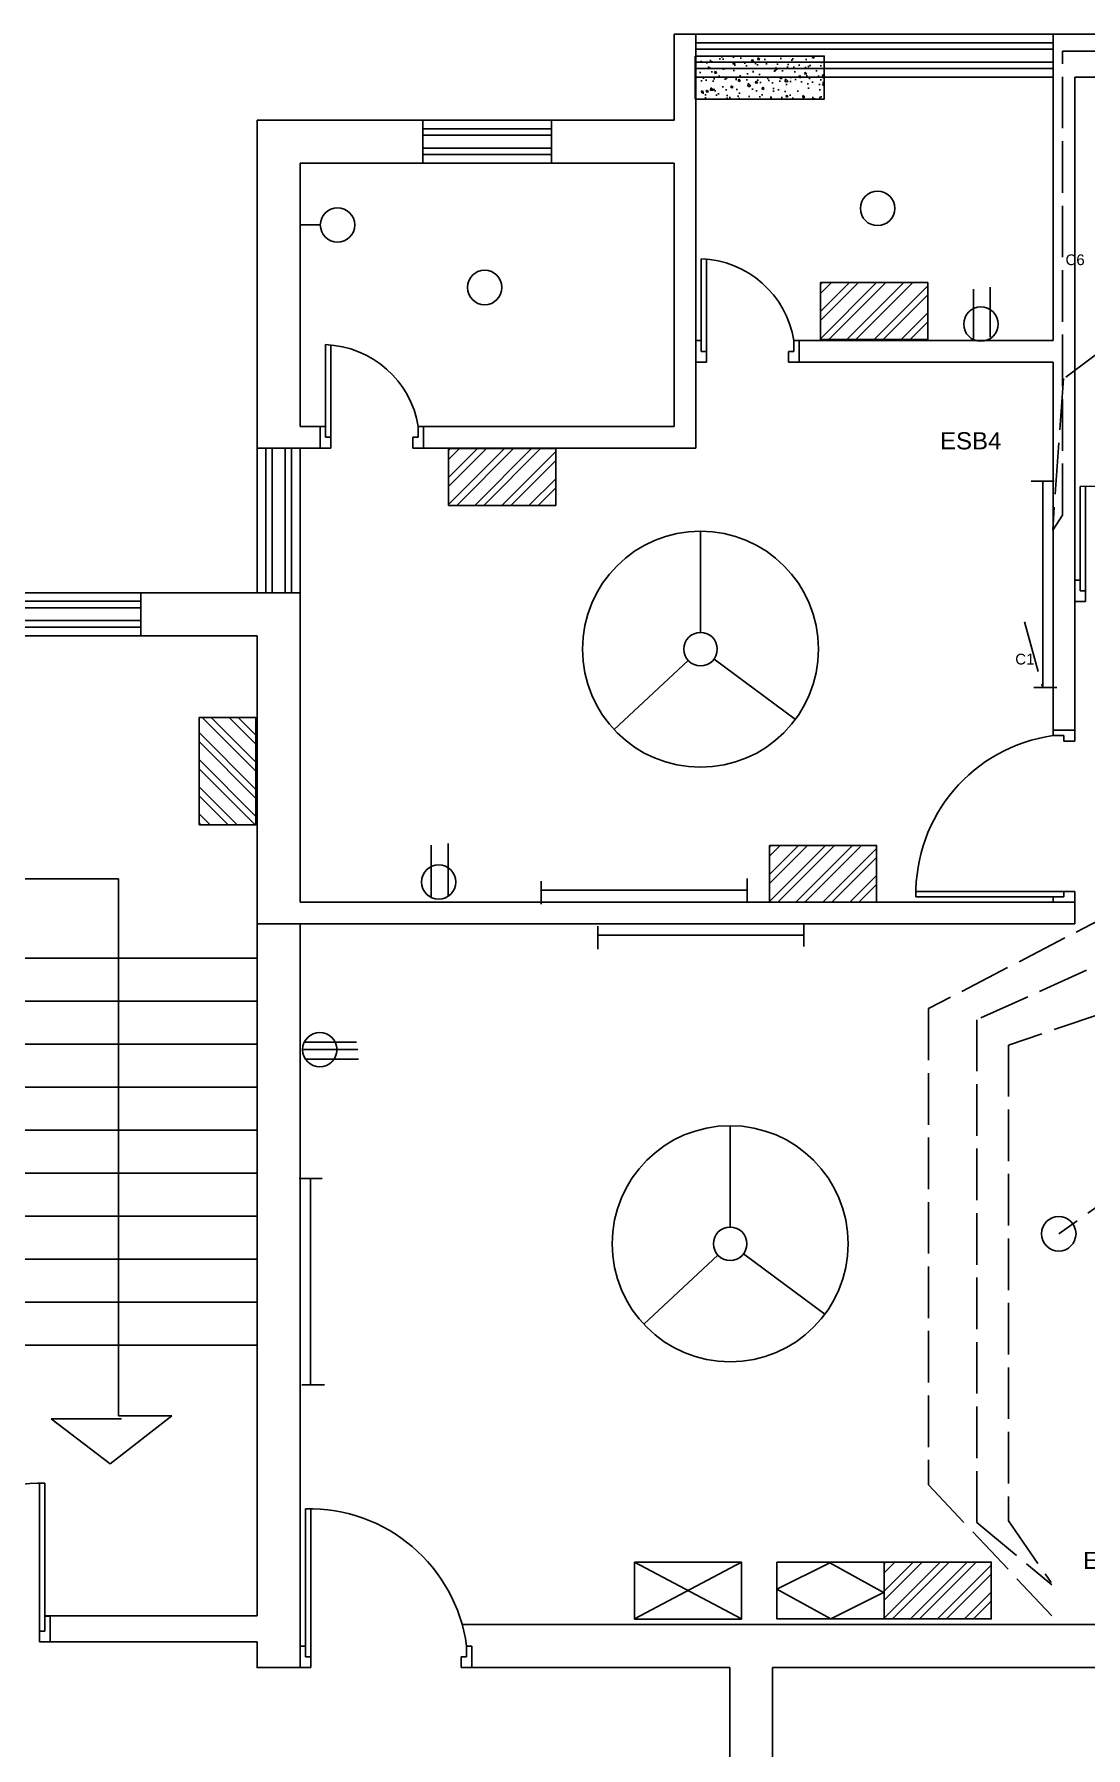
# Model space of a CAD drawing. Header units: millimetres. Extents: x 10978 to 12723, y 1038 to 2531.
# Drawn here: x 12123.6 to 12368.4, y 1573.7 to 1972.3 of the extents above; entities that cross this region are included whole.
import ezdxf

# ---------------------------------------------------------------- set-up
doc = ezdxf.new("R2010")
doc.units = ezdxf.units.MM
doc.linetypes.add('ACAD_ISO02W100', pattern=[15, 12, -3])
for name, color, linetype in [('doors', 6, 'Continuous'), ('emconduit', 1, 'ACAD_ISO02W100'), ('fittinglablem', 7, 'Continuous'), ('fittings', 7, 'Continuous'), ('windows', 40, 'Continuous')]:
    doc.layers.add(name, color=color, linetype=linetype)
doc.styles.get("Standard").update_dxf_attribs({"font": 'arial.ttf', "height": 4})

msp = doc.modelspace()

# ---------------------------------------------------------------- hatches: boundary and pattern name
h = msp.add_hatch()
h.set_pattern_fill('AR-CONC', color=256, scale=0.03, angle=-90)
h.set_pattern_definition([(320, (6549.262, -184.058), (-0.4781726, -5.46554), [0.5715, -6.2865]), (265, (6549.262, -184.058), (5.7317054, 1.0573026), [0.4572, -5.0292175]), (10.45144, (6549.222, -184.5136), (5.2535326, -4.4082374), [0.4857003, -5.3427073]), (316.1842, (6550.786, -184.058), (-1.26127, -8.132371), [0.85725, -9.42975]), (6.63556, (6550.681, -184.736), (7.422784, -7.122124), [0.728551, -8.014068]), (261.18415, (6550.786, -184.058), (7.422784, -7.122124), [0.685799, -7.543792]), (291, (6550.405, -184.82), (-3.067956, -4.5484317), [0.5715, -6.2865]), (236, (6550.405, -184.82), (5.525639, -1.854061), [0.4572, -5.0292]), (341.451445, (6550.1493, -185.199), (2.457683, -6.4024926), [0.4857003, -5.342698]), (307.5, (6549.262, -184.0581), (2.53665117, -0.0926581), [0, -4.96824, 0, -5.1054, 0, -5.04825]), (277.5, (6549.262, -184.058), (3.0054172, -2.0045899), [0, -2.91084, 0, -4.85394, 0, -1.92405]), (237.5, (6549.262, -182.3589), (-0.1718623, -4.06771786), [0, -1.905, 0, -5.9436, 0, -7.8867]), (227.5, (6549.262, -181.597), (0.7627947, -4.4438754), [0, -2.4765, 0, -3.94716, 0, -5.6007])])
h.paths.add_polyline_path([(12277.506, 1967.283), (12277.506, 1957.283), (12307.506, 1957.283), (12307.506, 1967.283)])
at = {"layer": 'fittings'}
h = msp.add_hatch(dxfattribs=at)
h.set_pattern_fill('ANSI32', color=256, scale=0.468168)
h.set_pattern_definition([(45, (10926.681, 1385.4993), (-3.1532, 3.1532), []), (45, (10928.783, 1385.4993), (-3.1532, 3.1532), [])])
h.paths.add_polyline_path([(12306.674, 1914.556), (12306.674, 1901.328), (12331.624, 1901.328), (12331.624, 1914.556)])
h = msp.add_hatch(dxfattribs=at)
h.set_pattern_fill('ANSI32', color=256, scale=0.468168)
h.set_pattern_definition([(45, (10840.0684, 1346.8967), (-3.1532, 3.1532), []), (45, (10842.1705, 1346.8967), (-3.1532, 3.1532), [])])
h.paths.add_polyline_path([(12220.061, 1875.954), (12220.061, 1862.726), (12245.012, 1862.726), (12245.012, 1875.954)])
h = msp.add_hatch(dxfattribs=at)
h.set_pattern_fill('ANSI32', color=256, scale=0.468168, angle=90)
h.set_pattern_definition([(135, (12691.0807, 408.443), (-3.1532, -3.1532), []), (135, (12691.0807, 410.5453), (-3.1532, -3.1532), [])])
h.paths.add_polyline_path([(12162.024, 1788.436), (12175.252, 1788.436), (12175.252, 1813.386), (12162.024, 1813.386)])
h = msp.add_hatch(dxfattribs=at)
h.set_pattern_fill('ANSI32', color=256, scale=0.468168)
h.set_pattern_definition([(45, (10914.772, 1254.574), (-3.1532, 3.1532), []), (45, (10916.8743, 1254.574), (-3.1532, 3.1532), [])])
h.paths.add_polyline_path([(12294.765, 1783.631), (12294.765, 1770.403), (12319.715, 1770.403), (12319.715, 1783.631)])
h = msp.add_hatch(dxfattribs=at)
h.set_pattern_fill('ANSI32', color=256, scale=0.468168)
h.set_pattern_definition([(45, (10941.4578, 1087.8424), (-3.1532, 3.1532), []), (45, (10943.56, 1087.8424), (-3.1532, 3.1532), [])])
h.paths.add_polyline_path([(12321.451, 1616.899), (12321.451, 1603.671), (12346.401, 1603.671), (12346.401, 1616.899)])

# ---------------------------------------------------------------- linework, layer by layer
for p, q in [((12272.597, 1952.344), (12272.597, 1972.344)), ((12277.597, 1972.344), (12272.597, 1972.344)), ((12277.597, 1901.078), (12277.597, 1962.344)), ((12277.597, 1962.344), (12360.81, 1962.344)), ((12307.506, 1962.344), (12360.81, 1962.344)), ((12360.81, 1962.344), (12360.81, 1901.078)), ((12415.718, 1962.344), (12365.81, 1962.344)), ((12365.81, 1896.078), (12365.81, 1962.344)), ((12210.872, 1952.344), (12175.505, 1952.344)), ((12210.872, 1952.344), (12175.505, 1952.344)), ((12175.505, 1952.344), (12175.505, 1842.362)), ((12210.872, 1952.344), (12175.505, 1952.344)), ((12175.505, 1952.344), (12175.505, 1842.362)), ((12210.872, 1952.344), (12245.206, 1952.344)), ((12245.206, 1952.344), (12272.597, 1952.344)), ((12185.505, 1942.344), (12185.505, 1881.078)), ((12272.597, 1942.344), (12185.505, 1942.344)), ((12185.505, 1942.344), (12210.872, 1942.344)), ((12272.597, 1942.344), (12185.505, 1942.344)), ((12272.597, 1881.078), (12272.597, 1942.344)), ((12277.597, 1901.078), (12277.597, 1896.078)), ((12360.81, 1901.078), (12301.684, 1901.078)), ((12301.684, 1896.078), (12301.684, 1901.078)), ((12310.098, 1901.078), (12308.848, 1901.078)), ((12277.597, 1896.078), (12277.597, 1876.078)), ((12360.81, 1896.078), (12301.684, 1896.078)), ((12307.598, 1896.078), (12310.098, 1896.078)), ((12360.81, 1896.078), (12360.81, 1810.421)), ((12360.81, 1896.078), (12360.81, 1810.421)), ((12365.81, 1845.35), (12365.81, 1896.078)), ((12365.81, 1845.35), (12365.81, 1896.078)), ((12190.188, 1881.078), (12185.505, 1881.078)), ((12190.188, 1881.078), (12190.188, 1876.078)), ((12214.275, 1881.078), (12272.597, 1881.078)), ((12214.275, 1881.078), (12214.275, 1876.078)), ((12218.006, 1881.078), (12216.756, 1881.078)), ((12238.713, 1881.171), (12238.713, 1881.154)), ((12185.505, 1876.078), (12185.505, 1770.401)), ((12185.505, 1876.078), (12190.188, 1876.078)), ((12214.275, 1876.078), (12272.597, 1876.078)), ((12214.275, 1876.078), (12277.597, 1876.078)), ((12215.506, 1876.078), (12218.006, 1876.078)), ((12365.81, 1845.35), (12365.81, 1840.35)), ((12365.81, 1810.421), (12365.81, 1840.35)), ((12365.81, 1810.421), (12365.81, 1840.35)), ((12019.184, 1832.362), (12175.505, 1832.362)), ((12019.184, 1832.362), (12175.479, 1832.362)), ((12175.184, 1832.362), (12031.184, 1832.362)), ((12360.81, 1810.421), (12365.81, 1810.421)), ((12185.505, 1770.401), (12272.597, 1770.401)), ((12272.597, 1770.401), (12360.81, 1770.401)), ((12365.81, 1770.401), (12360.81, 1770.401)), ((12365.81, 1770.401), (12365.81, 1765.401)), ((12365.81, 1770.401), (12365.81, 1765.401)), ((12185.505, 1765.401), (12185.505, 1602.344)), ((12185.505, 1765.401), (12185.505, 1602.344)), ((12360.81, 1765.401), (12185.505, 1765.401)), ((12360.81, 1765.401), (12185.505, 1765.401)), ((12365.81, 1765.401), (12360.81, 1765.401)), ((12019.505, 1757.362), (12175.505, 1757.362)), ((12100.505, 1747.362), (12175.505, 1747.362)), ((12175.505, 1737.362), (12100.505, 1737.362)), ((12100.505, 1727.362), (12175.505, 1727.362)), ((12100.505, 1717.362), (12175.505, 1717.362)), ((12175.505, 1604.362), (12175.505, 1712.362)), ((12175.505, 1604.362), (12175.505, 1712.362)), ((12175.505, 1604.362), (12175.505, 1712.362)), ((12175.505, 1604.362), (12175.505, 1712.362)), ((12175.505, 1604.362), (12175.505, 1712.362)), ((12175.505, 1604.362), (12175.505, 1712.362)), ((12175.505, 1604.362), (12175.505, 1712.362)), ((12175.505, 1604.362), (12175.505, 1712.362)), ((12175.505, 1604.362), (12175.505, 1712.362)), ((12175.505, 1604.362), (12175.505, 1712.362)), ((12175.505, 1604.362), (12175.505, 1712.362)), ((12175.505, 1604.362), (12175.505, 1712.362)), ((12175.505, 1604.362), (12175.505, 1712.362)), ((12175.505, 1604.362), (12175.505, 1712.362)), ((12175.505, 1604.362), (12175.505, 1712.362)), ((12175.505, 1604.362), (12175.505, 1712.362)), ((12100.505, 1707.362), (12175.505, 1707.362)), ((12100.505, 1697.362), (12175.505, 1697.362)), ((12100.505, 1687.362), (12175.505, 1687.362)), ((12100.505, 1677.362), (12175.505, 1677.362)), ((12175.505, 1667.362), (12175.505, 1604.362)), ((12175.505, 1667.362), (12175.505, 1604.362)), ((12175.505, 1667.362), (12175.505, 1604.362)), ((12175.505, 1667.362), (12175.505, 1604.362)), ((12175.505, 1667.362), (12175.505, 1604.362)), ((12175.505, 1667.362), (12175.505, 1604.362)), ((12175.505, 1667.362), (12175.505, 1604.362)), ((12175.505, 1667.362), (12175.505, 1604.362)), ((12185.505, 1602.344), (12185.505, 1592.362)), ((12185.505, 1602.344), (12185.505, 1592.362)), ((12185.505, 1602.344), (12185.505, 1592.362)), ((12185.505, 1602.344), (12185.505, 1592.362)), ((12223.229, 1602.362), (12562.151, 1602.362)), ((12223.229, 1602.362), (12338.456, 1602.362)), ((12223.234, 1602.344), (12562.151, 1602.344)), ((12248.456, 1602.362), (12248.456, 1602.344)), ((12278.456, 1602.362), (12278.456, 1602.344)), ((12308.456, 1602.362), (12308.456, 1602.344)), ((12338.456, 1602.362), (12338.456, 1602.344)), ((12175.505, 1592.362), (12175.505, 1598.362)), ((12175.505, 1598.362), (12175.505, 1592.362)), ((12175.505, 1592.362), (12175.505, 1598.362)), ((12175.505, 1592.362), (12175.505, 1598.362)), ((12175.505, 1598.362), (12175.505, 1592.362)), ((12175.505, 1592.362), (12175.505, 1598.362)), ((12175.505, 1592.362), (12175.505, 1598.362)), ((12175.505, 1598.362), (12175.505, 1592.362)), ((12175.505, 1592.362), (12175.505, 1598.362)), ((12175.505, 1592.362), (12175.505, 1598.362)), ((12175.505, 1598.362), (12175.505, 1592.362)), ((12175.505, 1592.362), (12175.505, 1598.362)), ((12175.505, 1592.362), (12175.505, 1598.362)), ((12175.505, 1598.362), (12175.505, 1592.362)), ((12175.505, 1592.362), (12175.505, 1598.362)), ((12175.505, 1592.362), (12175.505, 1598.362)), ((12175.505, 1598.362), (12175.505, 1592.362)), ((12175.505, 1592.362), (12175.505, 1598.362)), ((12175.505, 1592.362), (12175.505, 1598.362)), ((12175.505, 1598.362), (12175.505, 1592.362)), ((12175.505, 1592.362), (12175.505, 1598.362)), ((12175.505, 1592.362), (12175.505, 1598.362)), ((12175.505, 1598.362), (12175.505, 1592.362)), ((12175.505, 1592.362), (12175.505, 1598.362)), ((12185.505, 1592.362), (12175.505, 1592.362)), ((12185.505, 1592.362), (12175.505, 1592.362)), ((12185.505, 1592.362), (12175.505, 1592.362)), ((12185.505, 1592.362), (12175.505, 1592.362)), ((12185.505, 1592.362), (12175.505, 1592.362)), ((12185.505, 1592.362), (12175.505, 1592.362)), ((12185.505, 1592.362), (12175.505, 1592.362)), ((12185.505, 1592.362), (12175.505, 1592.362)), ((12185.505, 1592.362), (12188.005, 1592.362)), ((12185.505, 1592.362), (12188.005, 1592.362)), ((12223.025, 1592.362), (12285.505, 1592.362)), ((12285.505, 1592.362), (12223.025, 1592.362)), ((12223.025, 1592.362), (12285.505, 1592.362)), ((12223.025, 1592.362), (12285.505, 1592.362)), ((12285.505, 1592.362), (12223.025, 1592.362)), ((12223.025, 1592.362), (12285.505, 1592.362)), ((12223.025, 1592.362), (12285.505, 1592.362)), ((12285.505, 1592.362), (12223.025, 1592.362)), ((12223.025, 1592.362), (12285.505, 1592.362)), ((12223.025, 1592.362), (12285.505, 1592.362)), ((12285.505, 1592.362), (12223.025, 1592.362)), ((12223.025, 1592.362), (12285.505, 1592.362)), ((12223.025, 1592.362), (12285.505, 1592.362)), ((12285.505, 1592.362), (12223.025, 1592.362)), ((12223.025, 1592.362), (12285.505, 1592.362)), ((12223.025, 1592.362), (12285.505, 1592.362)), ((12285.505, 1592.362), (12223.025, 1592.362)), ((12223.025, 1592.362), (12285.505, 1592.362)), ((12223.025, 1592.362), (12285.505, 1592.362)), ((12285.505, 1592.362), (12223.025, 1592.362)), ((12223.025, 1592.362), (12285.505, 1592.362)), ((12223.025, 1592.362), (12285.505, 1592.362)), ((12285.505, 1592.362), (12223.025, 1592.362)), ((12223.025, 1592.362), (12285.505, 1592.362)), ((12285.505, 1448.362), (12285.505, 1592.362)), ((12295.505, 1448.362), (12295.505, 1592.362)), ((12295.505, 1592.362), (12627.985, 1592.362)), ((12295.505, 1592.362), (12627.985, 1592.362)), ((12295.505, 1592.362), (12627.985, 1592.362)), ((12295.505, 1592.362), (12627.985, 1592.362)), ((12295.505, 1592.362), (12627.985, 1592.362)), ((12295.505, 1592.362), (12627.985, 1592.362)), ((12295.505, 1592.362), (12627.985, 1592.362)), ((12295.505, 1592.362), (12627.985, 1592.362))]:
    msp.add_line(p, q)
at = {"color": 215, "true_color": 0xa953a0}
for p, q in [((12186.755, 1629.308), (12186.755, 1594.862)), ((12188.005, 1629.286), (12188.005, 1592.362)), ((12185.505, 1597.362), (12185.505, 1592.362)), ((12185.505, 1597.362), (12185.505, 1592.362)), ((12185.505, 1597.362), (12185.505, 1592.362)), ((12185.505, 1597.362), (12185.505, 1592.362)), ((12186.755, 1594.862), (12188.005, 1594.862)), ((12223.025, 1594.862), (12223.025, 1592.362)), ((12224.275, 1594.862), (12223.025, 1594.862)), ((12224.275, 1597.362), (12224.275, 1594.862)), ((12225.525, 1597.362), (12224.275, 1597.362)), ((12225.525, 1597.362), (12225.525, 1592.362)), ((12188.005, 1592.362), (12185.505, 1592.362)), ((12223.025, 1592.362), (12225.525, 1592.362))]:
    msp.add_line(p, q, dxfattribs=at)
for points in [[(12272.597, 1972.344), (12495.106, 1972.344)], [(12495.106, 1972.344), (12272.597, 1972.344)], [(12495.106, 1972.344), (12272.597, 1972.344)], [(12495.106, 1972.344), (12272.597, 1972.344)], [(12495.106, 1972.344), (12277.597, 1972.344)], [(12495.106, 1972.344), (12277.597, 1972.344)], [(12495.106, 1972.344), (12277.597, 1972.344)], [(12495.106, 1972.344), (12277.597, 1972.344)], [(12415.718, 1962.344), (12365.81, 1962.344)], [(12365.81, 1962.344), (12415.718, 1962.344)], [(12415.718, 1962.344), (12365.81, 1962.344)], [(12185.505, 1942.344), (12185.505, 1881.078)], [(12185.505, 1881.078), (12185.505, 1942.344)], [(12185.505, 1942.344), (12185.505, 1881.078)], [(12185.505, 1876.078), (12185.505, 1770.401)], [(12185.505, 1770.401), (12185.505, 1876.078)], [(12185.505, 1876.078), (12185.505, 1770.401)], [(12021.864, 1842.362), (12175.505, 1842.362)], [(12175.505, 1604.362), (12175.505, 1832.362)], [(12175.505, 1604.362), (12175.505, 1832.362)], [(12175.505, 1604.362), (12175.505, 1832.362)], [(12175.505, 1604.362), (12175.505, 1832.362)], [(12175.505, 1604.362), (12175.505, 1832.362)], [(12175.505, 1604.362), (12175.505, 1832.362)], [(12175.505, 1604.362), (12175.505, 1832.362)], [(12175.505, 1604.362), (12175.505, 1832.362)], [(12185.505, 1602.362), (12185.505, 1765.401)], [(12185.505, 1765.401), (12185.505, 1657.362)], [(12185.505, 1765.401), (12185.505, 1602.344)], [(12185.505, 1602.362), (12185.505, 1765.401)], [(12175.505, 1604.362), (12126.122, 1604.362)], [(12562.151, 1602.362), (12223.229, 1602.362)], [(12562.151, 1602.362), (12223.229, 1602.362)], [(12223.234, 1602.344), (12562.151, 1602.344)], [(12175.505, 1598.362), (12124.872, 1598.362)], [(12188.005, 1592.362), (12175.505, 1592.362), (12175.505, 1598.362)], [(12188.005, 1592.362), (12175.505, 1592.362), (12175.505, 1598.362)], [(12175.505, 1592.362), (12175.505, 1598.362)], [(12175.505, 1592.362), (12175.505, 1598.362)], [(12188.005, 1592.362), (12175.505, 1592.362), (12175.505, 1598.362)], [(12188.005, 1592.362), (12175.505, 1592.362), (12175.505, 1598.362)], [(12175.505, 1592.362), (12175.505, 1598.362)], [(12175.505, 1592.362), (12175.505, 1598.362)], [(12188.005, 1592.362), (12175.505, 1592.362), (12175.505, 1598.362)], [(12188.005, 1592.362), (12175.505, 1592.362), (12175.505, 1598.362)], [(12175.505, 1592.362), (12175.505, 1598.362)], [(12175.505, 1592.362), (12175.505, 1598.362)], [(12188.005, 1592.362), (12175.505, 1592.362), (12175.505, 1598.362)], [(12188.005, 1592.362), (12175.505, 1592.362), (12175.505, 1598.362)], [(12175.505, 1592.362), (12175.505, 1598.362)], [(12175.505, 1592.362), (12175.505, 1598.362)], [(12188.005, 1592.362), (12175.505, 1592.362), (12175.505, 1598.362)], [(12188.005, 1592.362), (12175.505, 1592.362), (12175.505, 1598.362)], [(12175.505, 1592.362), (12175.505, 1598.362)], [(12175.505, 1592.362), (12175.505, 1598.362)], [(12188.005, 1592.362), (12175.505, 1592.362), (12175.505, 1598.362)], [(12188.005, 1592.362), (12175.505, 1592.362), (12175.505, 1598.362)], [(12175.505, 1592.362), (12175.505, 1598.362)], [(12175.505, 1592.362), (12175.505, 1598.362)], [(12188.005, 1592.362), (12175.505, 1592.362), (12175.505, 1598.362)], [(12188.005, 1592.362), (12175.505, 1592.362), (12175.505, 1598.362)], [(12175.505, 1592.362), (12175.505, 1598.362)], [(12175.505, 1592.362), (12175.505, 1598.362)], [(12188.005, 1592.362), (12175.505, 1592.362), (12175.505, 1598.362)], [(12188.005, 1592.362), (12175.505, 1592.362), (12175.505, 1598.362)], [(12175.505, 1592.362), (12175.505, 1598.362)], [(12175.505, 1592.362), (12175.505, 1598.362)], [(12285.505, 1592.362), (12223.025, 1592.362)], [(12285.505, 1592.362), (12223.025, 1592.362)], [(12285.505, 1592.362), (12223.025, 1592.362)], [(12285.505, 1592.362), (12223.025, 1592.362)], [(12285.505, 1592.362), (12223.025, 1592.362)], [(12285.505, 1592.362), (12223.025, 1592.362)], [(12285.505, 1592.362), (12223.025, 1592.362)], [(12285.505, 1592.362), (12223.025, 1592.362)], [(12285.505, 1592.362), (12223.025, 1592.362)], [(12285.505, 1592.362), (12223.025, 1592.362)], [(12285.505, 1592.362), (12223.025, 1592.362)], [(12285.505, 1592.362), (12223.025, 1592.362)], [(12285.505, 1592.362), (12223.025, 1592.362)], [(12285.505, 1592.362), (12223.025, 1592.362)], [(12285.505, 1592.362), (12223.025, 1592.362)], [(12285.505, 1592.362), (12223.025, 1592.362)], [(12285.505, 1592.362), (12223.025, 1592.362)], [(12285.505, 1592.362), (12223.025, 1592.362)], [(12285.505, 1592.362), (12223.025, 1592.362)], [(12285.505, 1592.362), (12223.025, 1592.362)], [(12285.505, 1592.362), (12223.025, 1592.362)], [(12285.505, 1592.362), (12223.025, 1592.362)], [(12285.505, 1592.362), (12223.025, 1592.362)], [(12285.505, 1592.362), (12223.025, 1592.362)], [(12285.505, 1592.362), (12223.025, 1592.362)], [(12285.505, 1592.362), (12223.025, 1592.362)], [(12285.505, 1592.362), (12223.025, 1592.362)], [(12285.505, 1592.362), (12223.025, 1592.362)], [(12285.505, 1592.362), (12223.025, 1592.362)], [(12285.505, 1592.362), (12223.025, 1592.362)], [(12285.505, 1592.362), (12223.025, 1592.362)], [(12285.505, 1592.362), (12223.025, 1592.362)], [(12627.985, 1592.362), (12295.505, 1592.362)], [(12627.985, 1592.362), (12295.505, 1592.362)], [(12627.985, 1592.362), (12295.505, 1592.362)], [(12627.985, 1592.362), (12295.505, 1592.362)], [(12627.985, 1592.362), (12295.505, 1592.362)], [(12627.985, 1592.362), (12295.505, 1592.362)], [(12627.985, 1592.362), (12295.505, 1592.362)], [(12663.005, 1592.362), (12295.505, 1592.362)]]:
    msp.add_lwpolyline(points)
for points in [[(12277.506, 1967.283), (12277.506, 1957.283), (12307.506, 1957.283), (12307.506, 1967.283)], [(12175.505, 1667.362), (12019.505, 1667.362), (12019.505, 1832.362), (12175.505, 1832.362)]]:
    msp.add_lwpolyline(points, close=True)
msp.add_lwpolyline([(12186.755, 1597.362), (12185.505, 1597.362)], dxfattribs=at)
msp.add_arc((12187.605, 1592.3), 37.018, 7.8589, 91.31498, dxfattribs=at)
at = {"layer": 'doors'}
for p, q in [((12278.847, 1920.133), (12278.847, 1898.578)), ((12278.847, 1920.133), (12278.847, 1898.578)), ((12280.097, 1920.052), (12280.097, 1896.078)), ((12280.097, 1920.035), (12280.097, 1896.078)), ((12191.438, 1900.133), (12191.438, 1878.578)), ((12191.438, 1900.133), (12191.438, 1878.578)), ((12192.688, 1900.052), (12192.688, 1876.078)), ((12192.688, 1900.035), (12192.688, 1876.078)), ((12277.597, 1901.078), (12278.847, 1901.078)), ((12277.597, 1896.078), (12277.597, 1901.078)), ((12277.597, 1901.078), (12278.847, 1901.078)), ((12278.847, 1901.078), (12277.597, 1901.078)), ((12277.597, 1896.078), (12277.597, 1901.078)), ((12278.847, 1898.578), (12280.097, 1898.578)), ((12278.847, 1898.578), (12280.097, 1898.578)), ((12301.684, 1896.078), (12299.184, 1896.078)), ((12190.188, 1881.078), (12191.438, 1881.078)), ((12190.188, 1876.078), (12190.188, 1881.078)), ((12190.188, 1881.078), (12191.438, 1881.078)), ((12191.438, 1881.078), (12190.188, 1881.078)), ((12190.188, 1876.078), (12190.188, 1881.078)), ((12191.438, 1878.578), (12192.688, 1878.578)), ((12191.438, 1878.578), (12192.688, 1878.578)), ((12214.275, 1876.078), (12211.775, 1876.078)), ((12367.06, 1864.405), (12367.06, 1842.85)), ((12367.06, 1864.405), (12367.06, 1842.85)), ((12367.06, 1864.405), (12367.06, 1842.85)), ((12367.06, 1864.405), (12367.06, 1842.85)), ((12368.31, 1864.324), (12368.31, 1840.35)), ((12368.31, 1864.324), (12368.31, 1840.35)), ((12368.31, 1864.307), (12368.31, 1840.35)), ((12368.31, 1864.307), (12368.31, 1840.35)), ((12365.81, 1845.35), (12367.06, 1845.35)), ((12365.81, 1840.35), (12365.81, 1845.35)), ((12365.81, 1845.35), (12367.06, 1845.35)), ((12367.06, 1845.35), (12365.81, 1845.35)), ((12365.81, 1840.35), (12365.81, 1845.35)), ((12365.81, 1845.35), (12367.06, 1845.35)), ((12365.81, 1840.35), (12365.81, 1845.35)), ((12365.81, 1845.35), (12367.06, 1845.35)), ((12367.06, 1845.35), (12365.81, 1845.35)), ((12365.81, 1840.35), (12365.81, 1845.35)), ((12365.81, 1840.35), (12368.31, 1840.35)), ((12368.31, 1840.35), (12365.81, 1840.35)), ((12365.81, 1840.35), (12368.31, 1840.35)), ((12365.81, 1840.35), (12368.31, 1840.35)), ((12368.31, 1840.35), (12365.81, 1840.35)), ((12365.81, 1840.35), (12368.31, 1840.35)), ((12360.81, 1771.651), (12360.81, 1770.401)), ((12360.81, 1770.401), (12360.81, 1771.651)), ((12365.81, 1770.401), (12360.81, 1770.401)), ((12365.81, 1770.401), (12365.81, 1772.901)), ((12365.81, 1772.901), (12365.81, 1770.401)), ((12127.372, 1604.336), (12126.122, 1604.336)), ((12127.372, 1598.328), (12127.372, 1603.328)), ((12124.872, 1598.328), (12127.372, 1598.328)), ((12124.872, 1598.328), (12127.372, 1598.328)), ((12185.505, 1592.362), (12188.005, 1592.362)), ((12185.505, 1592.362), (12188.005, 1592.362))]:
    msp.add_line(p, q, dxfattribs=at)
at = {"layer": 'doors', "color": 215, "true_color": 0xa953a0}
for p, q in [((12280.097, 1920.052), (12278.847, 1920.133)), ((12278.847, 1920.133), (12278.847, 1901.078)), ((12280.097, 1896.078), (12280.097, 1920.052)), ((12192.688, 1900.052), (12191.438, 1900.133)), ((12191.438, 1900.133), (12191.438, 1881.078)), ((12192.688, 1876.078), (12192.688, 1900.052)), ((12277.597, 1896.078), (12277.597, 1901.078)), ((12277.597, 1901.078), (12278.847, 1901.078)), ((12278.847, 1901.078), (12278.847, 1898.578)), ((12278.847, 1898.578), (12280.097, 1898.578)), ((12280.097, 1898.578), (12280.097, 1896.078)), ((12299.184, 1898.578), (12299.184, 1896.078)), ((12300.434, 1898.578), (12299.184, 1898.578)), ((12300.434, 1901.078), (12301.684, 1901.078)), ((12300.434, 1901.078), (12300.434, 1898.578)), ((12301.684, 1896.078), (12301.684, 1901.078)), ((12280.097, 1896.078), (12277.597, 1896.078)), ((12299.184, 1896.078), (12301.684, 1896.078)), ((12190.188, 1876.078), (12190.188, 1881.078)), ((12190.188, 1881.078), (12191.438, 1881.078)), ((12191.438, 1881.078), (12191.438, 1878.578)), ((12191.438, 1878.578), (12192.688, 1878.578)), ((12192.688, 1878.578), (12192.688, 1876.078)), ((12211.775, 1878.578), (12211.775, 1876.078)), ((12213.025, 1878.578), (12211.775, 1878.578)), ((12213.025, 1881.078), (12214.275, 1881.078)), ((12213.025, 1881.078), (12213.025, 1878.578)), ((12214.275, 1876.078), (12214.275, 1881.078)), ((12192.688, 1876.078), (12190.188, 1876.078)), ((12211.775, 1876.078), (12214.275, 1876.078)), ((12367.06, 1867.162), (12367.06, 1842.85)), ((12367.06, 1867.162), (12367.06, 1842.85)), ((12368.31, 1867.227), (12368.31, 1840.35)), ((12368.31, 1867.227), (12368.31, 1840.35)), ((12365.81, 1845.35), (12365.81, 1840.35)), ((12365.81, 1845.35), (12365.81, 1840.35)), ((12367.06, 1842.85), (12368.31, 1842.85)), ((12367.06, 1842.85), (12368.31, 1842.85)), ((12367.06, 1842.85), (12368.31, 1842.85)), ((12367.06, 1842.85), (12368.31, 1842.85)), ((12367.06, 1842.85), (12368.31, 1842.85)), ((12367.06, 1842.85), (12368.31, 1842.85)), ((12368.31, 1840.35), (12365.81, 1840.35)), ((12368.31, 1840.35), (12365.81, 1840.35)), ((12360.81, 1810.421), (12360.81, 1809.171)), ((12360.81, 1810.421), (12365.81, 1810.421)), ((12360.81, 1810.421), (12360.81, 1809.171)), ((12360.81, 1810.421), (12365.81, 1810.421)), ((12365.81, 1807.921), (12365.81, 1810.421)), ((12365.81, 1807.921), (12365.81, 1810.421)), ((12360.81, 1809.171), (12363.31, 1809.171)), ((12360.81, 1809.171), (12363.31, 1809.171)), ((12363.31, 1809.171), (12363.31, 1807.921)), ((12363.31, 1809.171), (12363.31, 1807.921)), ((12363.31, 1807.921), (12365.81, 1807.921)), ((12363.31, 1807.921), (12365.81, 1807.921)), ((12328.864, 1771.651), (12363.31, 1771.651)), ((12328.886, 1772.901), (12365.81, 1772.901)), ((12337.059, 1772.901), (12365.81, 1772.901)), ((12337.095, 1771.651), (12363.31, 1771.651)), ((12360.81, 1770.401), (12365.81, 1770.401)), ((12363.31, 1771.651), (12363.31, 1772.901)), ((12363.31, 1771.651), (12363.31, 1772.901)), ((12365.81, 1772.901), (12365.81, 1770.401)), ((12124.872, 1635.252), (12124.872, 1598.328)), ((12126.122, 1635.274), (12126.122, 1600.828)), ((12124.872, 1627.079), (12124.872, 1598.328)), ((12126.122, 1627.043), (12126.122, 1600.828)), ((12127.372, 1604.329), (12126.122, 1604.329)), ((12127.372, 1604.336), (12127.372, 1598.328)), ((12126.122, 1600.828), (12124.872, 1600.828)), ((12126.122, 1600.828), (12124.872, 1600.828)), ((12124.872, 1598.328), (12127.372, 1598.328)), ((12185.505, 1597.362), (12185.505, 1592.362)), ((12185.505, 1597.362), (12185.505, 1592.362)), ((12185.505, 1597.362), (12185.505, 1592.362)), ((12185.505, 1597.362), (12185.505, 1592.362))]:
    msp.add_line(p, q, dxfattribs=at)
for points in [[(12367.06, 1845.35), (12365.81, 1845.35)], [(12367.06, 1845.35), (12365.81, 1845.35)], [(12360.81, 1771.651), (12360.81, 1770.401)]]:
    msp.add_lwpolyline(points, dxfattribs=at)
for centre, radius, start, end in [((12278.001, 1897.419), 22.73, 9.26547, 87.86572), ((12190.591, 1877.419), 22.73, 9.26547, 87.86572), ((12369.036, 1841.389), 25.849, 8.81558, 94.38491), ((12369.036, 1841.389), 25.849, 8.81558, 94.38491), ((12365.872, 1772.501), 37.018, 97.8589, 181.31498), ((12125.273, 1598.266), 37.018, 88.68502, 172.1411)]:
    msp.add_arc(centre, radius, start, end, dxfattribs=at)
at = {"layer": 'emconduit'}
for p, q in [((12362.967, 1860.466), (12362.967, 1968.396)), ((12362.967, 1968.396), (12502.922, 1968.396)), ((12363.74, 1892.579), (12391.409, 1913.272)), ((12363.2, 1892.266), (12360.684, 1856.964)), ((12360.684, 1856.964), (12362.967, 1860.466)), ((12354.145, 1835.658), (12358.368, 1820.373)), ((12456.738, 1810.416), (12331.814, 1745.661)), ((12477.949, 1803.871), (12343.041, 1743.084)), ((12500.286, 1787.819), (12350.423, 1737.187)), ((12464.544, 1765.401), (12362.105, 1693.276)), ((12331.814, 1745.661), (12331.814, 1634.87)), ((12343.041, 1743.084), (12343.041, 1626.086)), ((12350.423, 1737.187), (12350.423, 1626.455)), ((12331.814, 1634.87), (12360.487, 1604.416)), ((12350.423, 1626.455), (12360.354, 1612.12)), ((12343.041, 1626.086), (12360.487, 1611.604))]:
    msp.add_line(p, q, dxfattribs=at)
at = {"layer": 'fittings'}
for p, q in [((12175.505, 1952.344), (12175.505, 1842.362)), ((12190.226, 1927.973), (12185.598, 1927.973)), ((12346.112, 1901.877), (12346.112, 1913.474)), ((12342.283, 1901.601), (12342.283, 1913.067)), ((12355.714, 1868.373), (12361.021, 1868.373)), ((12358.368, 1860.027), (12358.368, 1868.373)), ((12358.368, 1820.373), (12358.368, 1868.373)), ((12358.368, 1820.373), (12358.368, 1860.027)), ((12278.722, 1833.186), (12278.722, 1856.757)), ((12275.863, 1826.627), (12258.598, 1810.581)), ((12281.857, 1826.959), (12300.792, 1812.922)), ((12356.312, 1820.373), (12361.619, 1820.373)), ((12215.998, 1771.635), (12215.998, 1783.68)), ((12220.02, 1771.924), (12220.02, 1784.108)), ((12060.777, 1775.838), (12143.259, 1775.838)), ((12143.259, 1775.838), (12143.259, 1650.911)), ((12241.6, 1775.306), (12241.6, 1769.998)), ((12289.6, 1775.903), (12289.6, 1770.596)), ((12241.6, 1773.25), (12281.254, 1773.25)), ((12241.6, 1773.25), (12289.6, 1773.25)), ((12281.254, 1773.25), (12289.6, 1773.25)), ((12254.78, 1764.832), (12254.78, 1759.525)), ((12254.78, 1762.776), (12294.434, 1762.776)), ((12254.78, 1762.776), (12302.78, 1762.776)), ((12294.434, 1762.776), (12302.78, 1762.776)), ((12302.78, 1765.43), (12302.78, 1760.122)), ((12190.109, 1736.121), (12186.21, 1736.121)), ((12186.21, 1736.121), (12198.958, 1736.121)), ((12186.636, 1737.892), (12198.681, 1737.892)), ((12186.926, 1733.87), (12199.11, 1733.87)), ((12285.622, 1694.847), (12285.622, 1718.417)), ((12185.31, 1706.119), (12190.618, 1706.119)), ((12187.964, 1697.772), (12187.964, 1706.119)), ((12187.964, 1658.119), (12187.964, 1706.119)), ((12187.964, 1658.119), (12187.964, 1697.772)), ((12282.764, 1688.288), (12265.499, 1672.241)), ((12288.757, 1688.62), (12307.692, 1674.583)), ((12185.908, 1658.119), (12191.215, 1658.119)), ((12155.697, 1650.911), (12141.296, 1639.792)), ((12143.259, 1650.911), (12155.697, 1650.911)), ((12141.296, 1639.792), (12127.548, 1650.257)), ((12127.548, 1650.257), (12143.914, 1650.257)), ((12263.33, 1616.868), (12288.281, 1603.661)), ((12288.281, 1616.868), (12263.33, 1603.661)), ((12296.5, 1616.899), (12296.5, 1610.562)), ((12296.5, 1610.562), (12308.785, 1616.737)), ((12308.785, 1616.737), (12321.319, 1609.846)), ((12296.5, 1610.562), (12309.034, 1603.671)), ((12321.319, 1609.846), (12309.034, 1603.671)), ((12296.5, 1603.671), (12309.034, 1603.671))]:
    msp.add_line(p, q, dxfattribs=at)
for points in [[(12306.674, 1914.556), (12331.624, 1914.556), (12331.624, 1901.328), (12306.674, 1901.328)], [(12220.061, 1875.954), (12245.012, 1875.954), (12245.012, 1862.726), (12220.061, 1862.726)], [(12162.024, 1788.436), (12162.024, 1813.386), (12175.252, 1813.386), (12175.252, 1788.436)], [(12294.765, 1783.631), (12319.715, 1783.631), (12319.715, 1770.403), (12294.765, 1770.403)], [(12263.33, 1616.868), (12288.281, 1616.868), (12288.281, 1603.64), (12263.33, 1603.64)], [(12296.5, 1616.899), (12321.451, 1616.899), (12321.451, 1603.671), (12296.5, 1603.671)], [(12321.451, 1616.899), (12346.401, 1616.899), (12346.401, 1603.671), (12321.451, 1603.671)]]:
    msp.add_lwpolyline(points, close=True, dxfattribs=at)
for centre, radius in [((12319.934, 1931.838), 4.013), ((12194.226, 1927.973), 4), ((12228.474, 1913.438), 4.013), ((12343.969, 1904.907), 4), ((12278.722, 1829.284), 27.473), ((12278.722, 1829.284), 3.903), ((12217.769, 1775.108), 4), ((12190.109, 1736.121), 4), ((12285.622, 1690.945), 27.473), ((12285.622, 1690.945), 3.903), ((12362.105, 1693.276), 4.013)]:
    msp.add_circle(centre, radius, dxfattribs=at)
at = {"layer": 'windows', "color": 31, "true_color": 0xfecc66}
for p, q in [((12277.597, 1962.344), (12277.597, 1972.344)), ((12360.81, 1962.344), (12360.81, 1972.344)), ((12214.052, 1942.344), (12214.052, 1952.344)), ((12244.052, 1952.344), (12244.052, 1942.344)), ((12148.472, 1832.429), (12148.472, 1842.429)), ((12185.505, 1765.401), (12175.505, 1765.401))]:
    msp.add_line(p, q, dxfattribs=at)
at = {"layer": 'windows'}
for p, q in [((12304.044, 1972.344), (12338.379, 1972.344)), ((12360.81, 1962.344), (12277.597, 1962.344)), ((12210.872, 1952.344), (12245.206, 1952.344)), ((12244.052, 1942.344), (12244.052, 1952.344)), ((12185.505, 1876.078), (12175.505, 1876.078)), ((12185.505, 1876.078), (12175.505, 1876.078)), ((12185.505, 1842.362), (12175.505, 1842.362)), ((12148.472, 1832.429), (12148.472, 1832.447))]:
    msp.add_line(p, q, dxfattribs=at)
at = {"layer": 'windows', "color": 31, "true_color": 0xfecc66}
for points in [[(12277.597, 1970.344), (12360.81, 1970.344)], [(12277.597, 1968.844), (12360.81, 1968.844)], [(12277.597, 1965.844), (12360.81, 1965.844)], [(12277.597, 1964.344), (12360.81, 1964.344)], [(12214.052, 1950.344), (12244.052, 1950.344)], [(12214.052, 1948.844), (12244.052, 1948.844)], [(12214.052, 1945.844), (12244.052, 1945.844)], [(12214.052, 1944.344), (12244.052, 1944.344)], [(12177.505, 1842.362), (12177.505, 1876.078)], [(12177.505, 1842.362), (12177.505, 1876.078)], [(12179.005, 1842.362), (12179.005, 1876.078)], [(12179.005, 1842.362), (12179.005, 1876.078)], [(12182.005, 1842.362), (12182.005, 1876.078)], [(12182.005, 1842.362), (12182.005, 1876.078)], [(12183.505, 1842.362), (12183.505, 1876.078)], [(12183.505, 1842.362), (12183.505, 1876.078)], [(12058.472, 1840.429), (12148.472, 1840.429)], [(12058.472, 1838.929), (12148.472, 1838.929)], [(12058.472, 1835.929), (12148.472, 1835.929)], [(12058.472, 1834.429), (12148.472, 1834.429)]]:
    msp.add_lwpolyline(points, dxfattribs=at)
at = {"layer": 'windows'}
for points in [[(12360.81, 1962.344), (12277.597, 1962.344)], [(12277.597, 1962.344), (12360.81, 1962.344)], [(12360.81, 1962.344), (12277.597, 1962.344)]]:
    msp.add_lwpolyline(points, dxfattribs=at)

# ---------------------------------------------------------------- texts
at = {"layer": 'fittinglablem'}
for s, p in [('C6', (12363.669, 1918.628)), ('C1', (12351.976, 1825.715))]:
    msp.add_text(s, height=2.5, dxfattribs=at).set_placement(p)
at = {"layer": 'fittinglablem', "char_height": 4, "attachment_point": 1}
for s, width, insert in [('ESB4', 9.99418, (12334.464, 1879.766)), ('EMDB', 12.80425, (12367.771, 1619.278))]:
    msp.add_mtext_dynamic_manual_height_columns(s, width=width, gutter_width=12.5, heights=[0], dxfattribs=dict(at, insert=insert))

doc.saveas('drawing.dxf')
